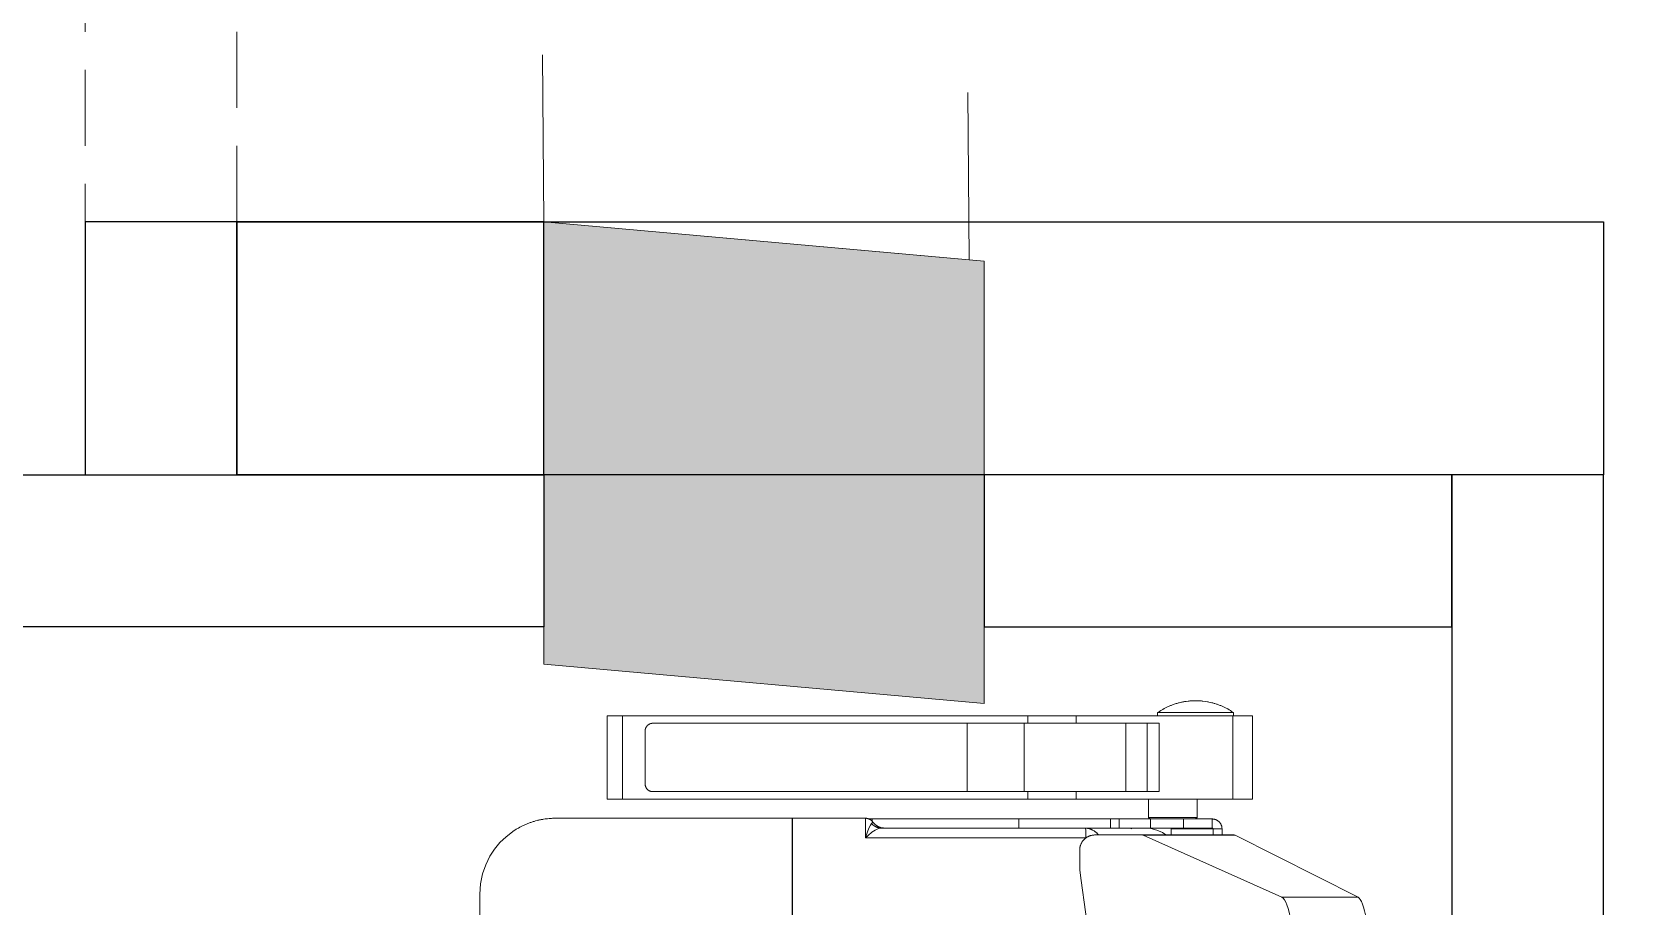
# Model space of a CAD drawing. Header units: millimetres. Extents: x 2137169 to 2150308, y 32445 to 49633.
# Drawn here: x 2143001 to 2144053, y 46296 to 46871 of the extents above; entities that cross this region are included whole.
import ezdxf

# ---------------------------------------------------------------- set-up
doc = ezdxf.new("R2010")
doc.units = ezdxf.units.MM
doc.header["$LTSCALE"] = 40
doc.linetypes.add('a_p6_plan_L18$0$HIDDEN', pattern=[0.375, 0.25, -0.125])
doc.linetypes.add('HIDDEN', pattern=[9.524999999999995, 6.349999999999998, -3.174999999999998])
for name, color, linetype, lineweight in [('A-COL', 243, 'Continuous', 9), ('beam', 90, 'Continuous', 9), ('column hatch', 5, 'Continuous', 0), ('LENS-CURTAIN', 5, 'a_p6_plan_L18$0$HIDDEN', 9), ('LENS-DIM', 252, 'Continuous', 5), ('LENS-FURNITURE', 13, 'Continuous', 9), ('LENS-PARTITION', 21, 'Continuous', 25), ('LK-FURNITURE', 13, 'Continuous', 9)]:
    doc.layers.add(name, color=color, linetype=linetype, lineweight=lineweight)

# ---------------------------------------------------------------- blocks, each defined once
blk = doc.blocks.new('A$C0b04b9d4')
at = {"layer": 'column hatch'}
h = blk.add_hatch(color=8, dxfattribs=at)
h.dxf.hatch_style = 1
h.paths.add_polyline_path([(2342, 8893.463461310661), (2052, 8919.261192817825), (2052, 8628.11600060109), (2342, 8602.318269093927)])
h.paths.add_polyline_path([(3455, 5585.933520972438), (3075, 5585.933520972438), (3075, 5095.933520972438), (3455, 5095.933520972438)])
h.paths.add_polyline_path([(3380, 1703.933520972437), (3000, 1703.933520972423), (3000, 1213.933520972423), (3380, 1213.933520972438)])
h.paths.add_polyline_path([(3265.964215453714, -2186.406224671184), (2985.75066629611, -2203.440013560568), (2982.64918086771, -2474.126947757119), (3262.862730024383, -2457.093158867763)])
h.paths.add_polyline_path([(337.7326267613098, -2364.409318565289), (0, -2384.939611560163), (0, -2655.43801080469), (334.6311413319781, -2635.096252761847)])
at = {"layer": 'A-COL'}
for p, q in [((2052, 8919.261192817825), (2052, 8628.11600060109)), ((2342, 8893.463461310661), (2052, 8919.261192817825)), ((2342, 8893.463461310661), (2342, 8602.318269093927)), ((2342, 8602.318269093927), (2052, 8628.11600060109))]:
    blk.add_line(p, q, dxfattribs=at)
at = {"layer": 'beam', "linetype": 'a_p6_plan_L18$0$HIDDEN', "lineweight": 5, "ltscale": 11}
for p, q in [((2052, 8919.261192817825), (2032.584910855629, 11343.62648846133)), ((2332.208599537611, 8894.334481725173), (2312.833453978412, 11313.71201547637))]:
    blk.add_line(p, q, dxfattribs=at)
blk = doc.blocks.new('CHAIR UNIT')
at = {"layer": 'Defpoints', "linetype": 'HIDDEN'}
blk.add_line((-249.0004958324135, -2.91038e-11), (249.0004958324135, -2.91038e-11), dxfattribs=at)
at = {"layer": 'LENS-FURNITURE'}
for points in [[(-147.1943452823906, 331.1256455461554), (-147.1943452823906, 380.5769559177861), (-151.5496397707611, 380.5495641275193), (-155.868411893025, 380.4491275675247), (-160.1324005834758, 380.2847768315114), (-164.2868219334632, 380.0565119194216), (-168.3225455321371, 379.7643328331469), (-172.1939183576032, 379.417370168172), (-175.8644182831049, 379.0064933290123), (-179.324914181605, 378.5499635048618), (-182.5480148121714, 378.0386501038447), (-185.4880669172853, 377.4725531241856), (-188.1450704988092, 376.8790643542597), (-190.491633602418, 376.2399226048728), (-192.5003649890422, 375.56425846598), (-194.1712641799822, 374.8612025405455), (-195.4860701132566, 374.1398854184954), (-196.4265212463215, 373.4003071072802), (-197.001748945564, 372.6515981986886), (-197.001748945564, 322.3967953379323)], [(-237.7881233915687, 231.2460509821831), (-197.001748945564, 322.3967953379323)], [(-261.5002822503448, 290.2023122571991), (-261.5002822503448, 303.1951510048821), (-316.4938646722585, 303.1951510048821), (-316.4938646722585, 290.2023122571991), (-261.5002822503448, 290.2023122571991), (-261.5002822503448, 187.0174417796661)], [(-316.4938646722585, 290.6953644652968), (-318.4934651684017, 290.6953644652968), (-318.7856443449855, 290.2753570306231), (-319.0686928685753, 289.8553495922243), (-319.3426107419655, 289.435342155688), (-319.8904467262328, 288.5770660897541), (-320.1461032964289, 288.1387974603276), (-320.4108905177563, 287.700528830901), (-320.9039425933734, 286.8239915720769), (-321.1504689883441, 286.3765923452738), (-321.3878642562777, 285.9291931203334), (-321.6161293489859, 285.4817938935303), (-321.8443942032755, 285.0252640693507), (-322.2826628480107, 284.1122044266085), (-322.492666637525, 283.6465440087486), (-322.702670189552, 283.1900141845981), (-322.9035435663536, 282.7243537649047), (-323.0952860536054, 282.2495627496973), (-323.2870283024386, 281.7839023318665), (-323.4696403760463, 281.3091113166592), (-323.816602983512, 280.3595292862446), (-323.9900844059885, 279.8756076736609), (-324.1453045271336, 279.4008166584536), (-324.4557447666303, 278.4329734332859), (-324.6018342357129, 277.9490518225648), (-324.7387932911515, 277.4559996144672), (-324.8757523465902, 276.9720780018833), (-325.0035805124789, 276.4790257937857), (-325.2409762572497, 275.4929213775904), (-325.4601104594767, 274.5068169613951), (-325.5514162583277, 274.0046341559209), (-325.6518529467285, 273.5115819478233), (-325.8983791042119, 272.0050335332635), (-326.0901215914637, 270.4984851205372), (-326.1449052607641, 269.9963023150631), (-326.1905582789332, 269.4941195114516), (-326.2270804084837, 268.9828061086009), (-326.2636030139402, 268.4806233049894), (-326.2909947298467, 267.9693099040014), (-326.3183864448219, 267.4671270985273), (-326.3366477480158, 266.9649442930531), (-326.3457781616598, 266.453630892036), (-326.3549090512097, 265.951448086591), (-326.3549090512097, 265.4401346855739), (-326.3457781616598, 264.9288212845859), (-326.3366477480158, 264.4266384791117), (-326.3183864448219, 263.9153250781237), (-326.2636030139402, 262.9109594709007), (-326.2270804084837, 262.3996460699127), (-326.1905582789332, 261.8974632644385), (-326.1449052607641, 261.3952804589644), (-326.0901215914637, 260.8839670579764), (-325.8983791042119, 259.3774186433875), (-325.8162034796551, 258.8752358379133), (-325.7340283319354, 258.3821836316783), (-325.6518529467285, 257.8800008262042), (-325.5514162583277, 257.3778180225927), (-325.4601104594767, 256.8847658126324), (-325.3505431190133, 256.3825830090209), (-325.2409762572497, 255.8895307990606), (-325.0035805124789, 254.9034263828653), (-324.8757523465902, 254.4195047721441), (-324.7387932911515, 253.9264525640465), (-324.6018342357129, 253.4425309514626), (-324.4557447666303, 252.9586093388789), (-323.9900844059885, 251.5068445048529), (-323.816602983512, 251.0320534896455), (-323.6431217994541, 250.5481318770617), (-323.4696403760463, 250.0824714592309), (-323.2870283024386, 249.6076804421609), (-323.0952860536054, 249.1328894269536), (-322.9035435663536, 248.6672290072602), (-322.702670189552, 248.2015685894294), (-322.492666637525, 247.7359081697359), (-322.2826628480107, 247.279378347419), (-321.8443942032755, 246.3663187028142), (-321.6161293489859, 245.9097888804972), (-321.3878642562777, 245.4623896555568), (-321.1504689883441, 245.0149904287536), (-320.6574166752399, 244.1201919770101), (-320.4108905177563, 243.6819233475835), (-320.1461032964289, 243.2436547163234), (-319.8904467262328, 242.8145166842733), (-319.3426107419655, 241.9562406183104), (-319.0686928685753, 241.5362331817742), (-318.7856443449855, 241.1070951478905), (-318.4934651684017, 240.6962183068681), (-316.4938646722585, 240.6962183068681)], [(-318.4934651684017, 240.6962183068681), (-318.4934651684017, 290.6953644652968)], [(-316.4938646722585, 290.2023122571991), (-316.4938646722585, 187.0174417796661)], [(-237.9707354661077, 230.1686405996735), (-237.9707354661077, 230.4151667065162), (-237.9707354661077, 290.9418905702769), (-237.9707354661077, 291.0423271302425), (-237.9616045765579, 291.1427636920707), (-237.943343273364, 291.2432002520654), (-237.9250824470073, 291.3345062183798), (-237.8976904936135, 291.4258121809981), (-237.8611681256443, 291.5262487428263), (-237.8246457595378, 291.6175547091407), (-237.7881233915687, 291.699730076245)], [(-237.9707354661077, 277.1729511237063), (-241.9973281733692, 277.1729511237063), (-241.9973281733692, 283.0804470272269), (-242.1890708990395, 283.0804470272269), (-242.572555873543, 283.0621858343365), (-242.7642983607948, 283.0439246414462), (-242.9560410864651, 283.016532853042), (-243.1386529225856, 282.9891410627752), (-243.3303954098374, 282.9526186751318), (-243.5130072459578, 282.9160962912137), (-243.7047497322783, 282.8704433080275), (-244.0699736420065, 282.7608761506854), (-244.2434548269957, 282.6969619765005), (-244.4260669015348, 282.6239172049099), (-244.7730295080692, 282.4778276617871), (-244.946510931477, 282.3956522928201), (-245.1199921155348, 282.304346330231), (-245.2843428868801, 282.2130403639167), (-245.6130444295705, 282.0121672420937), (-245.7682645497844, 281.9026000847225), (-245.9234849084169, 281.7839023318665), (-246.0695743765682, 281.6743351744953), (-246.2247944967821, 281.5465068224002), (-246.3617535531521, 281.4186784740014), (-246.5078430213034, 281.2908501237689), (-246.6448018383236, 281.1630217716447), (-246.7726300042123, 281.0169322285219), (-246.9004586469382, 280.8799732846091), (-247.028286812827, 280.7338837396237), (-247.1469848044216, 280.5877941964718), (-247.3661190066486, 280.2773539173068), (-247.4756861086935, 280.1130031812645), (-247.5761225586757, 279.9577830407361), (-247.6765592470765, 279.7843017092091), (-247.7678650459274, 279.6199509731668), (-247.9322160556912, 279.2729883082211), (-248.0783055238426, 278.9260256413836), (-248.2061336897313, 278.5608017835184), (-248.2609175983816, 278.3781898564775), (-248.3065706174821, 278.1955779275449), (-248.3522233972326, 278.0038354012358), (-248.3887457642704, 277.8212234723032), (-248.416137480177, 277.6294809478859), (-248.4435294345021, 277.4468690189534), (-248.4709211494774, 277.2551264926442), (-248.48005180154, 277.0633839663351), (-248.4983128663152, 276.871641440026), (-248.4983128663152, 276.6798989156086)], [(-242.4995111394673, 257.6517359141144), (-242.4995111394673, 276.6798989156086), (-248.4983128663152, 276.6798989156086), (-248.4983128663152, 257.6517359141144)], [(-242.4995111394673, 249.288109567482), (-242.462988534011, 249.4341991106048), (-242.353421671316, 249.5528968653525), (-242.1890708990395, 249.6076804421609), (-241.9973281733692, 249.6076804421609), (-241.9973281733692, 277.1729511237063), (-242.0521118436009, 277.1729511237063), (-242.0977648627013, 277.1638205281925), (-242.1525482935831, 277.1455593353021), (-242.2438543308526, 277.1090369495214), (-242.289507349953, 277.0816451610881), (-242.3351603681222, 277.0451227734447), (-242.3716824967414, 277.008600387664), (-242.3990746894851, 276.9720780018833), (-242.4538581203669, 276.8807720374316), (-242.4721194235608, 276.8351190561079), (-242.4903804883361, 276.7803354774369), (-242.4995111394673, 276.7346824961423), (-242.4995111394673, 276.6798989156086)], [(-237.9707354661077, 283.0804470272269), (-241.9973281733692, 283.0804470272269)], [(-248.4983128663152, 265.6957913879305), (-249.5026785582304, 266.6910264015314), (-261.5002822503448, 266.6910264015314)], [(-249.5026785582304, 234.6974164407293), (-249.5026785582304, 266.6910264015314)], [(-237.9707354661077, 201.772485642432), (-238.1807390172034, 201.6081349064188), (-238.3724815044552, 201.4529147677531), (-238.5733546428383, 201.2885640317108), (-238.76509713009, 201.1150827001547), (-238.9477092046291, 200.9416013667651), (-239.1394516918808, 200.7681200333463), (-239.31293287687, 200.5855081044138), (-239.4864142984152, 200.3937655781338), (-239.6598954834044, 200.2111536492011), (-239.8333769068122, 200.0102805273782), (-239.9885972645134, 199.8185380029316), (-240.1529477983713, 199.6176648811088), (-240.3081679176539, 199.407661163772), (-240.4542576242238, 199.2067880419781), (-240.6003470933065, 198.996784320916), (-240.8742649666965, 198.5585156933521), (-241.1299215368927, 198.1202470620628), (-241.2486192891374, 197.8919821518356), (-241.3581866286695, 197.6637172416085), (-241.4677534922958, 197.4263217321422), (-241.5773208327591, 197.1980568219151), (-241.6777575202285, 196.9606613143114), (-241.7690633200109, 196.7232658067369), (-241.8512387052178, 196.4858702991041), (-241.942544741556, 196.239344194124), (-242.015589476563, 196.0019486865494), (-242.0886342106387, 195.7554225834319), (-242.1525482935831, 195.5088964784518), (-242.2164626149461, 195.2532397779285), (-242.2712460467592, 195.0067136729485), (-242.3168990649283, 194.760187569831), (-242.3625520840287, 194.5045308674744), (-242.4355968181044, 193.9932174664864), (-242.462988534011, 193.7466913633689), (-242.4995111394673, 193.2353779623809), (-242.4995111394673, 232.0769352578791), (-242.1708095967769, 236.1035282934608), (-241.1573134902865, 240.1301213272091), (-239.5046756025404, 243.8280128888727), (-237.9707354661077, 246.0376172307296)], [(-241.9973281733692, 249.6076804421609), (-240.6551305251196, 249.5711580582429), (-239.31293287687, 249.5528968653525), (-237.9707354661077, 249.5255050731939)], [(-266.4947185218334, 187.0174417796661), (-266.4947185218334, 241.6549309346592), (-311.4994284007698, 241.6549309346592), (-311.4994284007698, 187.0174417796661)], [(-266.4947185218334, 233.8208791819052), (-311.4994284007698, 233.8208791819052)], [(-261.5002822503448, 234.6974164407293), (-249.5026785582304, 234.6974164407293), (-248.4983128663152, 235.6926514524384)], [(-248.4983128663152, 215.3679437555839), (-248.4983128663152, 209.633929185482), (-242.4995111394673, 209.633929185482), (-242.4995111394673, 215.3679437555839), (-248.4983128663152, 215.3679437555839), (-248.4983128663152, 235.9391775574186)], [(-242.4995111394673, 235.9391775574186), (-242.4995111394673, 215.3679437555839)], [(-242.4995111394673, 222.6085067421372), (-242.4355968181044, 222.9919917910302), (-242.3990746894851, 223.0924283528584), (-242.389943799004, 223.1198201431543), (-242.3808133862912, 223.1380813360447), (-242.2073319638148, 223.3663462462719), (-241.9973281733692, 223.612872351252)], [(-266.4947185218334, 219.8419360179978), (-311.4994284007698, 219.8419360179978)], [(-248.4983128663152, 209.633929185482), (-248.4983128663152, 149.3902538124821)], [(-242.4995111394673, 209.633929185482), (-242.4995111394673, 149.3902538124821)], [(-214.8703261986375, 189.364005069161), (-208.0771623300389, 190.3592400808701), (-187.3689696602523, 193.2901615410519), (-166.6242546243593, 195.919773319445), (-145.8430172204971, 198.2389448168105), (-125.0252572111785, 200.2476760368445), (-104.1709748348221, 201.9459669739881), (-83.30756180733442, 203.3429482312058), (-62.41675754077732, 204.4203586137155), (-41.51682190690189, 205.1964593107113), (-20.59862544760107, 205.652989134891), (0.3195710116997361, 205.8082092735567), (21.22863681986928, 205.6438585375145), (42.14683327917009, 205.178198117821), (63.04676843620836, 204.3929668253113), (83.93757317960262, 203.3064258454251), (104.8009862070903, 201.9094445900701), (125.6461376938969, 200.1928924563108), (146.4638977032155, 198.1750306425965), (167.2451351061463, 195.846728546021), (187.9898503813892, 193.2171167694905), (208.6980430502444, 190.2679341164184), (214.9342405218631, 189.364005069161)], [(-235.998526209034, 193.4910346647375), (-236.5372317805886, 193.4910346647375), (-237.0850672870874, 193.5001652602513), (-238.1624777149409, 193.4819040654984), (-238.7103134598583, 193.4727734699845), (-239.2490187939257, 193.454512277094), (-239.796854538843, 193.4271204868273), (-240.335559871979, 193.399728698423), (-241.4129700604826, 193.3266839268326), (-241.9608060447499, 193.2810309436754), (-242.4995111394673, 193.2353779623809), (-242.4995111394673, 58.99734895897562), (-242.1799402479082, 56.97035654791398), (-241.2486192891374, 54.76075220605707), (-239.7512015206739, 52.45984190161107), (-237.6968173552305, 50.04936443979386), (-235.998526209034, 48.35107349889586), (-235.998526209034, 193.3905981029093)], [(-237.9707354661077, 199.4624447406095), (-237.9707354661077, 199.3620081787521), (-237.9707354661077, 199.1154820756346), (-237.9524741638452, 198.6406910604273), (-237.9250824470073, 198.3941649573098), (-237.870298538357, 197.9193739402399), (-237.8337764106691, 197.6819784344989), (-237.7424703733995, 197.2071874174289), (-237.6876867031679, 196.969791911717), (-237.6237726202234, 196.7323964022216), (-237.5598585372791, 196.5041314919945), (-237.4868138032034, 196.2758665799046), (-237.4046381786466, 196.0384710723301), (-237.3224630318582, 195.8193367576168), (-237.2402876457199, 195.5910718473896), (-237.1398509573191, 195.3719375308136), (-237.0394142689183, 195.1436726205866), (-236.9389778189361, 194.9336689013871), (-236.8294107168913, 194.7145345885365), (-236.4733174592256, 194.0845234328299), (-236.336358403787, 193.8836503110069), (-236.2085299994796, 193.682777189184), (-236.062440530397, 193.4819040654984), (-235.770261593163, 193.0984190147719), (-235.4598211143166, 192.7331951569067), (-235.29547058139, 192.5505832279741), (-235.1311198100447, 192.3771018964471), (-234.957638386637, 192.2036205630283), (-234.7841572025791, 192.039269826986), (-234.6015451289714, 191.8749190909439), (-234.2363212183118, 191.5644788117788), (-233.8528362438083, 191.2722997255041), (-233.4510899670422, 190.9983818321198), (-233.2502168286592, 190.8705534818581), (-233.0402132775635, 190.7427251316256), (-232.6202059350908, 190.5053296240221), (-232.4102019071579, 190.3957624666509), (-231.9719335008413, 190.1948893429944), (-231.7436686465517, 190.1035833803762), (-231.5245339665562, 190.0122774140618), (-231.0680044963956, 189.8479266780196), (-230.8306087525561, 189.7748819083208), (-230.6023438982665, 189.7109677341068), (-230.3649483919144, 189.6561841535731), (-230.1366833001375, 189.601400574902), (-229.8992880322039, 189.5466169980936), (-229.661892526783, 189.5009640130738), (-229.4153663692996, 189.464441627264), (-228.9405753575266, 189.4096580504556), (-228.7031796136871, 189.3913968575652), (-228.4566536955535, 189.3731356646749), (-228.2192584276199, 189.364005069161), (-227.9727320317179, 189.364005069161), (-214.8703261986375, 189.364005069161)], [(-316.4938646722585, 155.188182556798), (-316.4938646722585, 187.0174417796661), (-311.4994284007698, 187.0174417796661), (-311.4994284007698, 155.188182556798)], [(-266.4947185218334, 155.188182556798), (-266.4947185218334, 187.0174417796661), (-261.5002822503448, 187.0174417796661), (-261.5002822503448, 155.188182556798)], [(-316.4938646722585, -111.7995882283139), (-316.4938646722585, 155.188182556798), (-311.4994284007698, 155.188182556798), (-311.4994284007698, -91.80358200351475), (-311.4902977496385, -91.967932739557), (-311.4902977496385, -92.14141407297573), (-311.4720366857946, -92.31489540453185), (-311.4537753826007, -92.479246140545), (-311.4263836666942, -92.65272747396375), (-311.3533389326185, -92.98142894601914), (-311.3076859135181, -93.15491027757523), (-311.262032895349, -93.31013041810363), (-311.1524655558169, -93.63883189015905), (-311.0794208208099, -93.79405203068745), (-311.0155069762841, -93.94927216932408), (-310.9333313517272, -94.10449230798986), (-310.8602866176517, -94.25058185114176), (-310.5863687451929, -94.6888504824019), (-310.4859322952107, -94.82580942817731), (-310.3763651940972, -94.95363777840976), (-310.2667978536338, -95.0905967260478), (-310.1481001004577, -95.21842507630934), (-309.9107045950368, -95.45582058391302), (-309.7828761907294, -95.57451833676895), (-309.6550480248406, -95.68408549414013), (-309.244171096012, -95.98539517779135), (-309.0980816278606, -96.07670114224312), (-308.9519921597093, -96.15887650934746), (-308.7967720385641, -96.24105187828535), (-308.486331560649, -96.38714141957462), (-308.1758913211524, -96.51496977166971), (-308.0115405488759, -96.56975335034076), (-307.6828392446041, -96.66105931482164), (-307.5184884732589, -96.69758170060234), (-307.3450070507825, -96.72497348900652), (-307.1806562785059, -96.75236527927338), (-307.0071750953794, -96.77975706954022), (-306.8428240846842, -96.78888766505409), (-306.6693429006264, -96.79801826243057), (-306.4958614781499, -96.79801826243057), (-271.4982854453847, -96.79801826243057), (-271.3248040229081, -96.79801826243057), (-271.1604532506317, -96.78888766505409), (-270.9869720665738, -96.77975706954022), (-270.8134906440973, -96.75236527927338), (-270.4847891014069, -96.69758170060234), (-270.3113079164177, -96.66105931482164), (-269.9826063737273, -96.56975335034076), (-269.8273862535134, -96.51496977166971), (-269.6630357205868, -96.4510555974848), (-269.5078153628856, -96.38714141957462), (-269.1973748840392, -96.24105187828535), (-269.0512854149565, -96.15887650934746), (-268.8960652947426, -96.07670114224312), (-268.7591064777225, -95.98539517779135), (-268.6130167711526, -95.88495861779666), (-268.3390988977626, -95.68408549414013), (-268.2112707318738, -95.57451833676895), (-268.0834423284978, -95.45582058391302), (-267.8460468221456, -95.21842507630934), (-267.7273490689695, -95.0905967260478), (-267.6177817294374, -94.95363777840976), (-267.5173452794552, -94.82580942817731), (-267.4169088285416, -94.6888504824019), (-267.3164721410722, -94.5427609392791), (-267.2251661028713, -94.3966713961272), (-267.060815570876, -94.10449230798986), (-266.9786401847377, -93.94927216932408), (-266.8508117804304, -93.63883189015905), (-266.7868974590674, -93.4744811541168), (-266.7321140281856, -93.31013041810363), (-266.6864610090852, -93.15491027757523), (-266.6408079899848, -92.98142894601914), (-266.5677632559091, -92.65272747396375), (-266.5403715409338, -92.479246140545), (-266.52211023774, -92.31489540453185), (-266.5038491729647, -91.967932739557), (-266.4947185218334, -91.80358200351475), (-266.4947185218334, 155.188182556798), (-261.5002822503448, 155.188182556798), (-261.5002822503448, -111.7995882283139)], [(-266.4947185218334, 152.7046603233902), (-311.4994284007698, 152.7046603233902)], [(-248.4983128663152, 50.67024499626132), (-248.4983128663152, 52.78854337180383), (-248.4983128663152, 149.3902538124821), (-242.4995111394673, 149.3902538124821), (-242.4995111394673, 61.32565105371759)], [(-266.4947185218334, 115.2692148787901), (-311.4994284007698, 115.2692148787901)], [(-249.0004958314821, -155.7268877471797), (-249.0004958314821, 48.26889812995796), (-248.9913651794195, 48.46064065812971), (-248.9822345282882, 48.6432525870623), (-248.973103877157, 48.83499511150876), (-248.954842813313, 49.01760704041225), (-248.9274508580566, 49.20021896934485), (-248.8909287303686, 49.39196149379132), (-248.8544061239809, 49.5745734227239), (-248.8087531058118, 49.75718535162741), (-248.7631000876427, 49.93066668504615), (-248.7083166558296, 50.11327861397878), (-248.5804882515222, 50.46024127892451), (-248.4343987833709, 50.80720394389937), (-248.3522233972326, 50.98068527728901), (-248.2700480110943, 51.14503601333126), (-248.1787419747561, 51.3093867493735), (-247.9778688363731, 51.61982702853856), (-247.8683017343283, 51.77504716906696), (-247.7587346322835, 51.92113671218976), (-247.6400368800387, 52.07635684899287), (-247.5213391268626, 52.21331579663092), (-247.2656825575977, 52.48723369184881), (-247.1287235012278, 52.62419263762422), (-246.9917644457892, 52.74289039050927), (-246.8548056278379, 52.87071874074172), (-246.7087161596865, 52.98941649548942), (-246.5626264531165, 53.09898365283153), (-246.2704475149512, 52.92550231941277), (-245.4578243102878, 52.29549116556881)], [(-248.4983128663152, 52.78854337180383), (-246.9461116660387, 52.78854337180383)], [(-246.5626264531165, 53.09898365283153), (-246.179141478613, 53.39116273910621), (-245.8139175679534, 53.70160301827127), (-245.4669549614191, 54.03030449035577), (-245.1382534187287, 54.37726715716418), (-244.9739026464522, 54.55987908609677), (-244.6634624069556, 54.92510294209933), (-244.517372937873, 55.11684546840843), (-244.3804138824344, 55.30858799282579), (-244.2434548269957, 55.50946111464872), (-244.1064960099757, 55.70120364095783), (-243.9786678440869, 55.91120736015728), (-243.8599700909108, 56.11208048195113), (-243.62257434614, 56.53208791848737), (-243.5130072459578, 56.75122223133803), (-243.4125705566257, 56.96122595240012), (-243.3121341066435, 57.18036026525077), (-243.2208280693739, 57.39949457996408), (-243.0564775364473, 57.85602440414367), (-242.9103880673647, 58.31255422459799), (-242.7825594246387, 58.76908404874847), (-242.7277759937569, 59.00647955451859), (-242.6821229755879, 59.24387506395579), (-242.6364699564874, 59.47213997418294), (-242.5999475894496, 59.70953548364922), (-242.572555873543, 59.94693098939023), (-242.5451641585678, 60.1934570943704), (-242.50864155218, 60.66824810957768), (-242.4995111394673, 60.90564361718134), (-242.4995111394673, 61.14303912478499)], [(-249.0004958314821, -155.7268877471797), (-248.9913651794195, -156.256462341058), (-248.9822345282882, -156.7951675323129), (-248.973103877157, -157.3247421280539), (-248.954842813313, -157.8634473174461), (-248.9274508580566, -158.4021525068674), (-248.8544061239809, -159.4613016964868), (-248.8178839962929, -160.000006885879), (-248.7083166558296, -161.0591560736648), (-248.6535332240164, -161.5978612649195), (-248.5896189026535, -162.127435858798), (-248.5165741685778, -162.6570104526763), (-248.3522233972326, -163.7161596423247), (-248.2700480110943, -164.2366036388266), (-248.0691748727113, -165.295752828446), (-247.9687384227291, -165.8161968249478), (-247.859171083197, -166.3366408233414), (-247.7404733300209, -166.8662154172198), (-247.6217755768448, -167.3866594137216), (-247.493947410956, -167.8979728165723), (-247.2200295384973, -168.9388608114386), (-246.9278503628448, -169.9614876134436), (-246.7726300042123, -170.4728010144317), (-246.4439286999404, -171.4954278145451), (-246.2704475149512, -172.0067412173957), (-246.0969660924748, -172.5089240210072), (-245.914354018867, -173.0111068264814), (-245.7226115316152, -173.5132896319555), (-245.5308690443635, -174.0063418400532), (-245.3391267955303, -174.5085246455273), (-244.7091154251248, -175.9876812679577), (-244.4899812228978, -176.4716028805414), (-243.8051861822605, -177.9233677182928), (-243.0656079500914, -179.3477407639147), (-242.5542945712805, -180.2790615995764), (-242.289507349953, -180.7447220192698), (-242.015589476563, -181.2103824389632), (-241.741671603173, -181.6669122612801), (-241.1755745550618, -182.5799719077768), (-240.8833953794092, -183.0273711326881)], [(-199.0013494417071, -205.7260339055793), (-199.0470024608075, -205.7260339055793), (-205.8219052646309, -205.2603734877485), (-212.3685427363962, -203.8999146163405), (-218.3308223336935, -201.8363998194691), (-224.0100534074008, -199.0150455166586), (-228.6575268339366, -195.974556897243), (-232.9671685425565, -192.4044936858117), (-236.8568024337292, -188.3779006520635), (-240.8833953794092, -183.0273711326881), (-240.8651343155652, -183.0547629211214), (-240.8576738061384, -183.0615499132545)], [(198.9922192692756, -205.7260339055793), (-199.0013494417071, -205.7260339055793)]]:
    blk.add_lwpolyline(points, dxfattribs=at)
for points in [[(-197.001748945564, 372.6515981986886), (-237.7881233915687, 291.699730076245), (-237.7881233915687, 231.2460509821831, 0.1104337528806687), (-237.9707354661077, 230.4151667065162), (-237.9707354661077, 199.4624447406095), (-237.9707354661077, 199.407661163772)], [(-248.9927867855877, 48.27711475553225, -0.0044596891030791), (-235.998526209034, 48.35107349889586), (-236.0259184017778, 48.36020409630146), (-236.4276644401252, 48.4789018491574), (-238.0803023288026, 48.98108465276891), (-240.6825224794447, 49.86675251086126), (-242.8099511414766, 50.725028576795), (-244.4169364878908, 51.54678225511453), (-245.4578243102878, 52.29549116556881), (-245.2934737764299, 52.4507113060681), (-245.1291230050847, 52.61506204211037), (-244.8186825271696, 52.94376351230312), (-244.5265033505857, 53.29072617727796), (-244.3804138824344, 53.47333810621058), (-244.2434548269957, 53.65595003697672), (-244.1156266611069, 53.83856196590932), (-243.9877982567996, 54.03030449035577), (-243.8691005036235, 54.22204701666487), (-243.6317049982026, 54.62379326028166), (-243.5312685482204, 54.82466638210461), (-243.4217014461756, 55.02553950206493), (-243.3303954098374, 55.23554322312702), (-243.2390893725678, 55.43641634494997), (-243.1477833352983, 55.65555065780063), (-243.0656079500914, 55.86555437697096), (-242.9925632150844, 56.08468869357603), (-242.9195184810087, 56.29469241088372), (-242.7916903151199, 56.73296103844768), (-242.736906407401, 56.96122595240012), (-242.6912536267191, 57.18036026525077), (-242.6456006076187, 57.40862517734058), (-242.6090782415122, 57.62775949019124), (-242.572555873543, 57.85602440414367), (-242.5451641585678, 58.08428931437084), (-242.50864155218, 58.54081913665869), (-242.4995111394673, 58.76908404874847), (-242.4995111394673, 58.99734895897562)]]:
    blk.add_lwpolyline(points, format="xyb", dxfattribs=at)
for points in [[(-248.4983128663152, 235.9391775574186), (-242.4995111394673, 235.9391775574186), (-242.4995111394673, 257.6517359141144), (-248.4983128663152, 257.6517359141144)], [(-261.5002822503448, -111.7995882283139), (-316.4938646722585, -111.7995882283139), (-316.4938646722585, -121.7975913397967), (-261.5002822503448, -121.7975913397967)]]:
    blk.add_lwpolyline(points, close=True, dxfattribs=at)
blk.add_open_spline([(-147.185214869678, 331.1256455461554), (-173.1104475129396, 331.1268626547827), (-194.7351094987243, 327.3390411077707), (-196.9946135012433, 322.4022024771257)], degree=3, dxfattribs=at)

msp = doc.modelspace()

# ---------------------------------------------------------------- linework, layer by layer
at = {"layer": 'LENS-CURTAIN', "ltscale": 5}
msp.add_lwpolyline([(2143135.591679964, 46746.50687013677), (2143135.591679964, 47596.50687013677), (2143035.591679964, 47596.50687013677), (2143035.591679964, 46746.50687013677)], close=True, dxfattribs=at)
at = {"layer": 'LENS-DIM', "color": 3}
msp.add_lwpolyline([(2144035.591679964, 46746.50687013677), (2143337.591679964, 46746.50687013677), (2143617.800279502, 46721.58015904412), (2143627.591679964, 46720.70913862961), (2143627.591679964, 46579.93888976789), (2143935.591679964, 46579.93888976789), (2144035.591679964, 46579.93888976789)], close=True, dxfattribs=at)
at = {"layer": 'LENS-PARTITION'}
for points in [[(2143035.591679964, 46579.93888976789), (2143135.591679964, 46579.93888976789), (2143135.591679964, 46746.50687013677), (2143035.591679964, 46746.50687013677)], [(2144035.591679964, 46579.93888976789), (2143135.591679964, 46579.93888976789), (2143135.591679964, 46746.50687013677), (2144035.591679964, 46746.50687013677)], [(2143337.591679964, 46746.50687013677), (2143135.591679964, 46746.50687013677), (2143135.591679964, 46579.93888976789), (2143337.591679964, 46579.93888976789)], [(2143337.591679964, 46479.93888976788), (2141535.591679964, 46479.93888976788), (2141535.591679964, 46579.93888976789), (2143337.591679964, 46579.93888976789)], [(2143627.591679964, 46479.93888976788), (2143935.591679964, 46479.93888976788), (2143935.591679964, 46579.93888976789), (2143627.591679964, 46579.93888976789)], [(2143935.591679964, 44979.93888976789), (2144035.591679964, 44979.93888976789), (2144035.591679964, 46579.93888976789), (2143935.591679964, 46579.93888976789)]]:
    msp.add_lwpolyline(points, close=True, dxfattribs=at)

# ---------------------------------------------------------------- block references
at = {"layer": 'LENS-DIM', "color": 3}
msp.add_blockref('A$C0b04b9d4', (2141285.591679964, 37827.24567731895), dxfattribs=at)
at = {"layer": 'LK-FURNITURE', "rotation": 270}
msp.add_blockref('CHAIR UNIT', (2143501.196683232, 46104.93888976789), dxfattribs=at)

doc.saveas('drawing.dxf')
